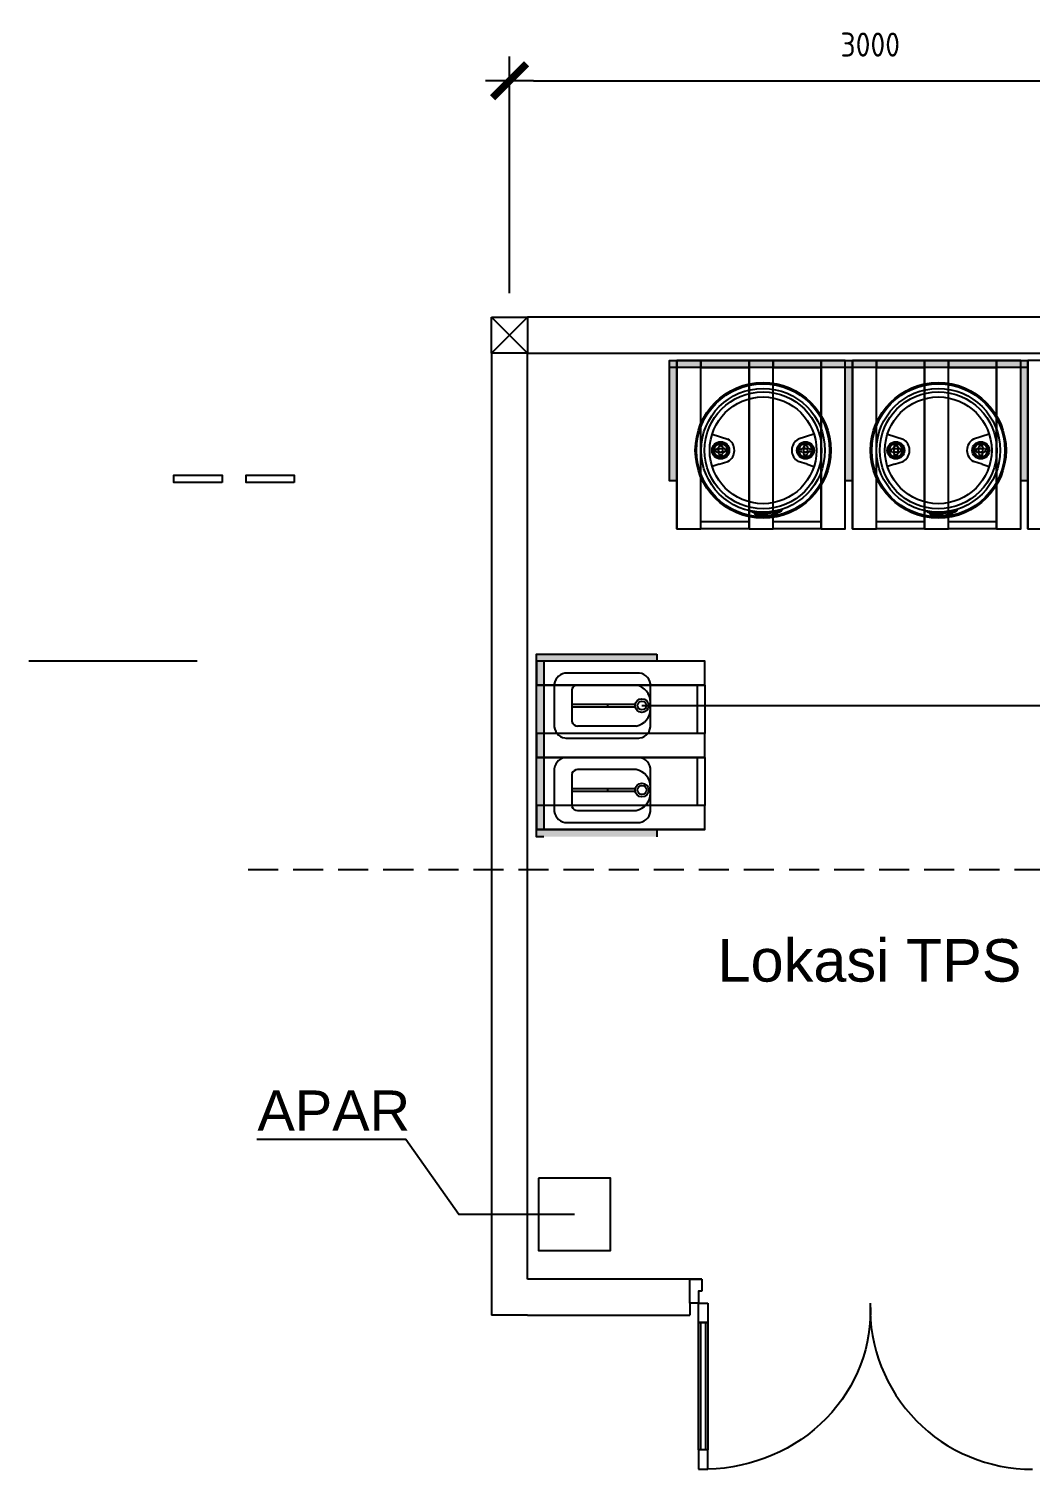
# Model space of a CAD drawing. Header units: millimetres. Extents: x 19989 to 114677, y -6335 to 49043.
# Drawn here: x 78284 to 82449, y -5512 to 477 of the extents above; entities that cross this region are included whole.
import ezdxf

# ---------------------------------------------------------------- set-up
doc = ezdxf.new("R2010")
doc.units = ezdxf.units.MM
doc.header["$MEASUREMENT"] = 0
doc.linetypes.add('( Hidden )', pattern=[0.375, 0.25, -0.125])
doc.layers.get('Defpoints').update_dxf_attribs({"lineweight": 0})
for name, color, linetype in [('A-DIM', 15, 'Continuous'), ('A-Door', 150, 'Continuous'), ('A-Glaz', 92, 'Continuous'), ('Edges', 7, 'Continuous')]:
    doc.layers.add(name, color=color, linetype=linetype)
doc.styles.add('ISO9', font='iso9.shx')
doc.styles.get("Standard").update_dxf_attribs({"font": 'arial.ttf'})
doc.dimstyles.new('DIM100', dxfattribs={"dimscale": 100, "dimtxt": 1, "dimasz": 1, "dimexe": 1, "dimexo": 1, "dimgap": 1, "dimtad": 1, "dimdec": 0, "dimzin": 0, "dimdsep": 46, "dimtxsty": 'ISO9', "dimblk1": 'TICK', "dimblk2": 'TICK', "dimsah": 1, "dimcen": 0.09, "dimclrd": 15, "dimclre": 15, "dimclrt": 1, "dimadec": 0, "dimazin": 0, "dimtfac": 1, "dimtdec": 0, "dimtofl": 0, "dimtmove": 2, "dimatfit": 3, "dimldrblk": 'TICK', "dimfxl": 1, "dimtolj": 1, "dimtzin": 0, "dimarcsym": 0})

# ---------------------------------------------------------------- blocks, each defined once
blk = doc.blocks.new('TICK')
at = {"color": 2}
blk.add_line((-1, 0), (1, 0), dxfattribs=at)
at = {"color": 2, "const_width": 0.3, "flags": 128}
blk.add_lwpolyline([(-0.707, -0.707), (0.707, 0.707)], dxfattribs=at)
blk = doc.blocks.new('*D13')
at = {"layer": 'A-DIM', "color": 15, "lineweight": -2, "transparency": 16777216}
for p, q in [((80283.6, -621.8), (80283.6, 361.4)), ((83283.6, -621.8), (83283.6, 361.4)), ((80383.6, 261.4), (83183.6, 261.4))]:
    blk.add_line(p, q, dxfattribs=at)
at = {"layer": 'Defpoints', "color": 0, "transparency": 16777216}
for p in [(83283.6, 261.4), (80283.6, -721.8), (83283.6, -721.8)]:
    blk.add_point(p, dxfattribs=at)
at = {"layer": 'A-DIM', "color": 15, "lineweight": -2, "transparency": 16777216, "xscale": 100, "yscale": 100, "zscale": 100, "rotation": 180}
blk.add_blockref('TICK', (80283.6, 261.4), dxfattribs=at)
at = {"layer": 'A-DIM', "color": 15, "lineweight": -2, "transparency": 16777216, "xscale": 100, "yscale": 100, "zscale": 100}
blk.add_blockref('TICK', (83283.6, 261.4), dxfattribs=at)
at = {"layer": 'A-DIM', "color": 1, "transparency": 16777216, "insert": (81783.6, 411.4), "char_height": 100, "attachment_point": 5, "style": 'ISO9'}
blk.add_mtext('\\A1;3000', dxfattribs=at)
blk = doc.blocks.new('plasticwaterdrumplan')
at = {"layer": 'Edges'}
for p, q in [((19.15, 3.55), (22, 2.66)), ((37.52, 3.55), (34.66, 2.66)), ((19.8, 0.65), (19.83, 0.88)), ((19.83, 0.42), (19.8, 0.65)), ((19.83, 0.88), (19.88, 1)), ((19.88, 0.3), (19.83, 0.42)), ((19.88, 1), (20.09, 0.86)), ((19.88, 0.3), (20.09, 0.44)), ((20.09, 0.86), (20.13, 0.97)), ((20.13, 0.33), (20.09, 0.44)), ((20.13, 0.97), (20.23, 1.1)), ((20.23, 0.2), (20.13, 0.33)), ((20.23, 1.1), (20.36, 1.2)), ((20.36, 0.1), (20.23, 0.2)), ((20.33, 1.45), (20.45, 1.5)), ((20.33, 1.45), (20.47, 1.24)), ((20.33, -0.15), (20.47, 0.06)), ((20.36, 1.2), (20.47, 1.24)), ((20.47, 0.06), (20.36, 0.1)), ((20.45, 1.5), (20.68, 1.53)), ((20.68, 1.53), (20.91, 1.5)), ((20.68, 1.01), (20.77, 1)), ((21.03, 1.45), (20.89, 1.24)), ((20.89, 1.24), (21, 1.2)), ((21, 0.1), (20.89, 0.06)), ((21.03, -0.15), (20.89, 0.06)), ((20.91, 1.5), (21.03, 1.45)), ((21, 1.2), (21.13, 1.1)), ((21.13, 0.2), (21, 0.1)), ((21.13, 1.1), (21.23, 0.97)), ((21.23, 0.33), (21.13, 0.2)), ((21.23, 0.97), (21.27, 0.86)), ((21.27, 0.44), (21.23, 0.33)), ((21.48, 1), (21.27, 0.86)), ((21.48, 0.3), (21.27, 0.44)), ((21.48, 1), (21.53, 0.88)), ((21.53, 0.42), (21.48, 0.3)), ((21.53, 0.88), (21.56, 0.65)), ((21.56, 0.65), (21.53, 0.42)), ((35.13, 0.88), (35.1, 0.65)), ((35.1, 0.65), (35.13, 0.42)), ((35.19, 1), (35.13, 0.88)), ((35.13, 0.42), (35.19, 0.3)), ((35.19, 1), (35.39, 0.86)), ((35.19, 0.3), (35.39, 0.44)), ((35.44, 0.97), (35.39, 0.86)), ((35.39, 0.44), (35.44, 0.33)), ((35.54, 1.1), (35.44, 0.97)), ((35.44, 0.33), (35.54, 0.2)), ((35.67, 1.2), (35.54, 1.1)), ((35.54, 0.2), (35.67, 0.1)), ((35.76, 1.5), (35.63, 1.45)), ((35.63, 1.45), (35.78, 1.24)), ((35.63, -0.15), (35.78, 0.06)), ((35.78, 1.24), (35.67, 1.2)), ((35.67, 0.1), (35.78, 0.06)), ((35.99, 1.53), (35.76, 1.5)), ((35.99, 1.01), (35.89, 1)), ((36.22, 1.5), (35.99, 1.53)), ((36.34, 1.45), (36.2, 1.24)), ((36.3, 1.2), (36.2, 1.24)), ((36.2, 0.06), (36.3, 0.1)), ((36.34, -0.15), (36.2, 0.06)), ((36.34, 1.45), (36.22, 1.5)), ((36.44, 1.1), (36.3, 1.2)), ((36.3, 0.1), (36.44, 0.2)), ((36.54, 0.97), (36.44, 1.1)), ((36.44, 0.2), (36.54, 0.33)), ((36.58, 0.86), (36.54, 0.97)), ((36.54, 0.33), (36.58, 0.44)), ((36.79, 1), (36.58, 0.86)), ((36.79, 0.3), (36.58, 0.44)), ((36.84, 0.88), (36.79, 1)), ((36.79, 0.3), (36.84, 0.42)), ((36.87, 0.65), (36.84, 0.88)), ((36.84, 0.42), (36.87, 0.65)), ((20.41, -1.85), (19.15, -2.26)), ((20.45, -0.2), (20.33, -0.15)), ((20.41, -1.85), (22, -1.35)), ((20.68, -0.23), (20.45, -0.2)), ((20.91, -0.2), (20.68, -0.23)), ((21.03, -0.15), (20.91, -0.2)), ((36.26, -1.85), (34.66, -1.35)), ((35.63, -0.15), (35.76, -0.2)), ((35.76, -0.2), (35.99, -0.23)), ((35.99, -0.23), (36.22, -0.2)), ((36.22, -0.2), (36.34, -0.15)), ((36.26, -1.85), (37.52, -2.26)), ((25.72, -10.23), (26.59, -10.46)), ((25.73, -10.21), (26.78, -10.49)), ((30.76, -10.36), (30.28, -10.5)), ((30.76, -10.37), (30.28, -10.51)), ((30.76, -10.37), (30.28, -10.5)), ((30.76, -10.37), (30.28, -10.51)), ((30.29, -10.52), (30.76, -10.38)), ((30.76, -10.38), (30.29, -10.51)), ((30.76, -10.36), (31.23, -10.22)), ((30.76, -10.38), (31.3, -10.22)), ((31.23, -10.22), (30.76, -10.37)), ((31.23, -10.22), (30.76, -10.37)), ((31.24, -10.23), (30.76, -10.38)), ((31.23, -10.23), (30.76, -10.37)), ((31.26, -10.21), (31.23, -10.22)), ((31.26, -10.21), (31.23, -10.22)), ((31.27, -10.21), (31.23, -10.22)), ((31.27, -10.22), (31.23, -10.23)), ((31.27, -10.22), (31.24, -10.23)), ((31.26, -10.21), (31.3, -10.2)), ((31.3, -10.2), (31.26, -10.21)), ((31.3, -10.2), (31.27, -10.21)), ((31.3, -10.21), (31.27, -10.22)), ((31.3, -10.21), (31.27, -10.22)), ((31.3, -10.2), (31.33, -10.19)), ((31.33, -10.19), (31.3, -10.2)), ((31.33, -10.19), (31.3, -10.2)), ((31.34, -10.2), (31.3, -10.21)), ((31.33, -10.2), (31.3, -10.21)), ((31.3, -10.22), (31.34, -10.21)), ((31.36, -10.18), (31.33, -10.19)), ((31.37, -10.18), (31.33, -10.19)), ((31.37, -10.18), (31.33, -10.19)), ((31.37, -10.19), (31.33, -10.2)), ((31.33, -10.42), (31.4, -10.39)), ((31.34, -10.21), (31.4, -10.19)), ((31.37, -10.19), (31.34, -10.2)), ((31.4, -10.17), (31.36, -10.18)), ((31.4, -10.17), (31.37, -10.18)), ((31.4, -10.18), (31.37, -10.19)), ((31.4, -10.18), (31.37, -10.18)), ((31.4, -10.18), (31.37, -10.19)), ((31.41, -10.39), (31.37, -10.41)), ((31.4, -10.17), (31.43, -10.16)), ((31.43, -10.16), (31.4, -10.17)), ((31.44, -10.17), (31.4, -10.18)), ((31.43, -10.17), (31.4, -10.18)), ((31.43, -10.17), (31.4, -10.18)), ((31.4, -10.19), (31.44, -10.18)), ((31.4, -10.39), (31.44, -10.37)), ((31.45, -10.37), (31.41, -10.39)), ((31.44, -10.37), (31.41, -10.39)), ((31.42, -10.4), (31.46, -10.38)), ((31.45, -10.38), (31.42, -10.4)), ((31.45, -10.38), (31.42, -10.4)), ((31.47, -10.15), (31.43, -10.16)), ((31.47, -10.15), (31.43, -10.16)), ((31.47, -10.16), (31.43, -10.17)), ((31.47, -10.16), (31.43, -10.17)), ((31.44, -10.18), (31.5, -10.16)), ((31.47, -10.17), (31.44, -10.17)), ((31.44, -10.37), (31.51, -10.33)), ((31.48, -10.35), (31.44, -10.37)), ((31.48, -10.36), (31.45, -10.37)), ((31.49, -10.36), (31.45, -10.38)), ((31.49, -10.36), (31.45, -10.38)), ((31.46, -10.38), (31.49, -10.36)), ((31.5, -10.14), (31.47, -10.15)), ((31.5, -10.15), (31.47, -10.16)), ((31.5, -10.15), (31.47, -10.15)), ((31.5, -10.15), (31.47, -10.16)), ((31.5, -10.16), (31.47, -10.17)), ((31.51, -10.33), (31.48, -10.35)), ((31.52, -10.34), (31.48, -10.36)), ((31.53, -10.34), (31.49, -10.36)), ((31.52, -10.34), (31.49, -10.36)), ((31.52, -10.34), (31.49, -10.36)), ((31.5, -10.14), (31.53, -10.13)), ((31.54, -10.14), (31.5, -10.15)), ((31.54, -10.14), (31.5, -10.15)), ((31.53, -10.14), (31.5, -10.15)), ((31.5, -10.16), (31.54, -10.15)), ((31.54, -10.15), (31.5, -10.16)), ((31.51, -10.33), (31.54, -10.31)), ((31.55, -10.32), (31.51, -10.33)), ((31.56, -10.32), (31.52, -10.34)), ((31.55, -10.32), (31.52, -10.34)), ((31.56, -10.32), (31.52, -10.34)), ((31.57, -10.13), (31.53, -10.13)), ((31.57, -10.13), (31.53, -10.14)), ((31.56, -10.33), (31.53, -10.34)), ((31.57, -10.13), (31.54, -10.14)), ((31.57, -10.14), (31.54, -10.15)), ((31.57, -10.14), (31.54, -10.14)), ((31.54, -10.15), (31.59, -10.14)), ((31.54, -10.31), (31.61, -10.27)), ((31.59, -10.3), (31.55, -10.32)), ((31.58, -10.3), (31.55, -10.32)), ((31.59, -10.3), (31.56, -10.32)), ((31.59, -10.3), (31.56, -10.32)), ((31.56, -10.33), (31.6, -10.31)), ((31.6, -10.12), (31.57, -10.13)), ((31.6, -10.12), (31.57, -10.13)), ((31.6, -10.13), (31.57, -10.14)), ((31.6, -10.13), (31.57, -10.13)), ((31.59, -10.14), (31.57, -10.14)), ((31.61, -10.28), (31.58, -10.3)), ((31.6, -10.13), (31.59, -10.14)), ((31.59, -10.14), (31.6, -10.14)), ((31.61, -10.14), (31.59, -10.14)), ((31.59, -10.14), (31.59, -10.14)), ((31.62, -10.28), (31.59, -10.3)), ((31.62, -10.28), (31.59, -10.3)), ((31.63, -10.29), (31.59, -10.3)), ((31.6, -10.12), (31.63, -10.13)), ((31.63, -10.13), (31.6, -10.12)), ((31.6, -10.12), (31.6, -10.12)), ((31.62, -10.13), (31.6, -10.12)), ((31.6, -10.12), (31.6, -10.13)), ((31.62, -10.13), (31.6, -10.13)), ((31.62, -10.13), (31.6, -10.13)), ((31.6, -10.13), (31.6, -10.13)), ((31.6, -10.14), (31.62, -10.15)), ((31.63, -10.29), (31.6, -10.31)), ((31.63, -10.15), (31.61, -10.14)), ((31.61, -10.27), (31.66, -10.24)), ((31.65, -10.26), (31.61, -10.28)), ((31.64, -10.14), (31.62, -10.13)), ((31.64, -10.14), (31.62, -10.13)), ((31.62, -10.13), (31.62, -10.13)), ((31.65, -10.14), (31.62, -10.13)), ((31.62, -10.13), (31.62, -10.13)), ((31.62, -10.13), (31.63, -10.13)), ((31.62, -10.15), (31.64, -10.16)), ((31.65, -10.26), (31.62, -10.28)), ((31.66, -10.26), (31.62, -10.28)), ((31.65, -10.13), (31.63, -10.13)), ((31.63, -10.13), (31.63, -10.13)), ((31.65, -10.14), (31.63, -10.13)), ((31.65, -10.16), (31.63, -10.15)), ((31.66, -10.27), (31.63, -10.29)), ((31.66, -10.27), (31.63, -10.29)), ((31.66, -10.15), (31.64, -10.14)), ((31.65, -10.14), (31.64, -10.14)), ((31.64, -10.14), (31.64, -10.14)), ((31.65, -10.15), (31.64, -10.14)), ((31.64, -10.16), (31.65, -10.17)), ((31.67, -10.15), (31.65, -10.13)), ((31.65, -10.14), (31.65, -10.13)), ((31.67, -10.15), (31.65, -10.14)), ((31.67, -10.15), (31.65, -10.14)), ((31.65, -10.14), (31.65, -10.14)), ((31.67, -10.17), (31.65, -10.15)), ((31.66, -10.15), (31.65, -10.15)), ((31.66, -10.17), (31.65, -10.16)), ((31.65, -10.17), (31.66, -10.19)), ((31.67, -10.24), (31.65, -10.26)), ((31.68, -10.24), (31.65, -10.26)), ((31.67, -10.15), (31.66, -10.15)), ((31.68, -10.16), (31.66, -10.15)), ((31.67, -10.18), (31.66, -10.17)), ((31.66, -10.19), (31.67, -10.2)), ((31.67, -10.23), (31.66, -10.24)), ((31.66, -10.24), (31.67, -10.24)), ((31.66, -10.27), (31.7, -10.25)), ((31.69, -10.25), (31.66, -10.26)), ((31.69, -10.25), (31.66, -10.27)), ((31.7, -10.25), (31.66, -10.27)), ((31.67, -10.15), (31.69, -10.16)), ((31.67, -10.15), (31.67, -10.15)), ((31.68, -10.16), (31.67, -10.15)), ((31.67, -10.15), (31.67, -10.15)), ((31.68, -10.16), (31.67, -10.15)), ((31.67, -10.17), (31.68, -10.16)), ((31.68, -10.18), (31.67, -10.17)), ((31.68, -10.2), (31.67, -10.18)), ((31.67, -10.2), (31.67, -10.22)), ((31.67, -10.22), (31.67, -10.23)), ((31.67, -10.24), (31.68, -10.23)), ((31.67, -10.24), (31.68, -10.24)), ((31.68, -10.16), (31.69, -10.16)), ((31.7, -10.18), (31.68, -10.16)), ((31.68, -10.16), (31.68, -10.16)), ((31.68, -10.16), (31.68, -10.16)), ((31.69, -10.18), (31.68, -10.16)), ((31.69, -10.18), (31.68, -10.16)), ((31.69, -10.2), (31.68, -10.18)), ((31.69, -10.18), (31.68, -10.18)), ((31.68, -10.21), (31.68, -10.2)), ((31.68, -10.23), (31.68, -10.21)), ((31.68, -10.24), (31.69, -10.23)), ((31.68, -10.24), (31.69, -10.25)), ((31.7, -10.17), (31.69, -10.16)), ((31.69, -10.19), (31.69, -10.18)), ((31.7, -10.19), (31.69, -10.18)), ((31.69, -10.18), (31.69, -10.18)), ((31.7, -10.18), (31.69, -10.18)), ((31.7, -10.19), (31.69, -10.19)), ((31.7, -10.21), (31.69, -10.19)), ((31.69, -10.19), (31.69, -10.2)), ((31.69, -10.21), (31.69, -10.2)), ((31.7, -10.21), (31.69, -10.21)), ((31.69, -10.23), (31.69, -10.21)), ((31.69, -10.23), (31.7, -10.21)), ((31.69, -10.25), (31.7, -10.23)), ((31.69, -10.25), (31.69, -10.23)), ((31.69, -10.23), (31.7, -10.23)), ((31.69, -10.23), (31.69, -10.23)), ((31.69, -10.25), (31.7, -10.25)), ((31.69, -10.25), (31.69, -10.25)), ((31.7, -10.19), (31.7, -10.17)), ((31.7, -10.18), (31.7, -10.17)), ((31.7, -10.19), (31.7, -10.18)), ((31.7, -10.19), (31.71, -10.21)), ((31.7, -10.19), (31.7, -10.19)), ((31.7, -10.21), (31.7, -10.19)), ((31.7, -10.21), (31.7, -10.19)), ((31.7, -10.19), (31.7, -10.19)), ((31.71, -10.21), (31.7, -10.23)), ((31.7, -10.21), (31.71, -10.21)), ((31.7, -10.23), (31.7, -10.21)), ((31.7, -10.21), (31.7, -10.21)), ((31.7, -10.21), (31.7, -10.21)), ((31.7, -10.23), (31.7, -10.21)), ((31.7, -10.25), (31.7, -10.23)), ((31.7, -10.23), (31.7, -10.23)), ((31.7, -10.25), (31.7, -10.23)), ((31.7, -10.23), (31.7, -10.23)), ((31.7, -10.25), (31.7, -10.25)), ((26.36, -10.41), (26.54, -10.46)), ((26.36, -10.43), (26.53, -10.48)), ((26.54, -10.46), (26.53, -10.48)), ((26.54, -10.46), (26.59, -10.47)), ((26.59, -10.46), (26.6, -10.46)), ((26.6, -10.48), (26.59, -10.47)), ((26.62, -10.47), (26.6, -10.46)), ((26.6, -10.46), (26.75, -10.5)), ((26.61, -10.48), (26.6, -10.48)), ((26.61, -10.48), (26.61, -10.49)), ((26.62, -10.5), (26.61, -10.49)), ((26.63, -10.48), (26.62, -10.47)), ((26.62, -10.47), (26.62, -10.47)), ((26.63, -10.5), (26.62, -10.5)), ((26.64, -10.49), (26.63, -10.48)), ((26.63, -10.51), (26.63, -10.5)), ((26.64, -10.52), (26.63, -10.51)), ((26.65, -10.5), (26.64, -10.49)), ((26.64, -10.49), (26.64, -10.49)), ((26.64, -10.53), (26.64, -10.52)), ((26.64, -10.54), (26.64, -10.53)), ((26.64, -10.57), (26.65, -10.54)), ((26.65, -10.54), (26.64, -10.54)), ((26.64, -10.59), (26.64, -10.57)), ((26.65, -10.61), (26.64, -10.59)), ((26.65, -10.51), (26.65, -10.5)), ((26.66, -10.52), (26.65, -10.51)), ((26.65, -10.51), (26.65, -10.51)), ((26.65, -10.54), (26.67, -10.53)), ((26.66, -10.53), (26.65, -10.55)), ((26.65, -10.55), (26.65, -10.54)), ((26.65, -10.55), (26.65, -10.55)), ((26.66, -10.64), (26.65, -10.61)), ((26.66, -10.53), (26.66, -10.52)), ((26.67, -10.56), (26.66, -10.57)), ((26.66, -10.57), (26.66, -10.59)), ((26.66, -10.59), (26.66, -10.6)), ((26.66, -10.6), (26.67, -10.62)), ((26.68, -10.66), (26.66, -10.64)), ((26.67, -10.53), (26.69, -10.51)), ((26.68, -10.54), (26.67, -10.56)), ((26.67, -10.62), (26.69, -10.64)), ((26.7, -10.53), (26.68, -10.54)), ((26.7, -10.67), (26.68, -10.66)), ((26.69, -10.51), (26.72, -10.5)), ((26.7, -10.56), (26.69, -10.59)), ((26.69, -10.59), (26.7, -10.63)), ((26.69, -10.64), (26.71, -10.65)), ((26.72, -10.53), (26.7, -10.53)), ((26.72, -10.54), (26.7, -10.56)), ((26.7, -10.63), (26.72, -10.65)), ((26.73, -10.68), (26.7, -10.67)), ((26.71, -10.65), (26.73, -10.66)), ((26.72, -10.5), (26.75, -10.5)), ((26.74, -10.52), (26.72, -10.53)), ((26.75, -10.53), (26.72, -10.54)), ((26.72, -10.65), (26.77, -10.66)), ((26.73, -10.66), (26.76, -10.67)), ((26.75, -10.69), (26.73, -10.68)), ((26.77, -10.53), (26.74, -10.52)), ((26.75, -10.5), (26.77, -10.5)), ((26.75, -10.5), (26.77, -10.51)), ((26.78, -10.54), (26.75, -10.53)), ((26.78, -10.69), (26.75, -10.69)), ((26.76, -10.67), (26.77, -10.66)), ((26.77, -10.5), (26.8, -10.51)), ((26.8, -10.51), (26.77, -10.51)), ((26.79, -10.54), (26.77, -10.53)), ((26.77, -10.66), (26.81, -10.68)), ((26.78, -10.49), (27.01, -10.56)), ((26.78, -10.49), (26.8, -10.51)), ((26.78, -10.54), (26.8, -10.55)), ((26.81, -10.68), (26.78, -10.69)), ((26.81, -10.55), (26.79, -10.54)), ((26.8, -10.51), (26.82, -10.53)), ((26.81, -10.55), (26.8, -10.55)), ((26.81, -10.55), (26.81, -10.55)), ((26.81, -10.55), (26.85, -10.56)), ((26.81, -10.68), (26.81, -10.68)), ((26.81, -10.68), (26.93, -10.71)), ((26.82, -10.53), (26.84, -10.55)), ((26.84, -10.55), (26.85, -10.56)), ((26.85, -10.56), (27.07, -10.63)), ((26.9, -10.77), (26.89, -10.83)), ((26.89, -10.83), (26.9, -10.77)), ((26.89, -10.83), (26.9, -10.88)), ((26.9, -10.88), (26.89, -10.83)), ((26.89, -10.83), (26.89, -10.83)), ((26.9, -10.83), (26.89, -10.83)), ((26.93, -10.72), (26.9, -10.77)), ((26.9, -10.77), (26.93, -10.72)), ((26.9, -10.77), (26.91, -10.77)), ((26.9, -10.83), (26.91, -10.77)), ((26.9, -10.77), (26.9, -10.77)), ((26.9, -10.83), (26.91, -10.78)), ((26.91, -10.88), (26.9, -10.83)), ((26.9, -10.88), (26.9, -10.83)), ((26.9, -10.83), (26.9, -10.83)), ((26.9, -10.88), (26.91, -10.93)), ((26.91, -10.88), (26.9, -10.88)), ((26.9, -10.88), (26.9, -10.88)), ((26.9, -10.88), (26.9, -10.88)), ((26.92, -10.93), (26.9, -10.88)), ((26.92, -10.93), (26.9, -10.88)), ((26.91, -10.78), (26.93, -10.73)), ((26.91, -10.77), (26.93, -10.73)), ((26.91, -10.77), (26.91, -10.78)), ((26.91, -10.83), (26.92, -10.78)), ((26.92, -10.78), (26.91, -10.83)), ((26.91, -10.83), (26.92, -10.88)), ((26.91, -10.88), (26.91, -10.83)), ((26.93, -10.93), (26.91, -10.88)), ((26.92, -10.93), (26.91, -10.88)), ((26.91, -10.93), (26.95, -10.98)), ((26.92, -10.93), (26.91, -10.93)), ((26.92, -10.78), (26.94, -10.73)), ((26.94, -10.73), (26.92, -10.78)), ((26.92, -10.88), (26.93, -10.93)), ((26.92, -10.93), (26.92, -10.93)), ((26.92, -10.93), (26.92, -10.93)), ((26.95, -10.98), (26.92, -10.93)), ((26.95, -10.97), (26.92, -10.93)), ((26.95, -10.98), (26.92, -10.93)), ((26.93, -10.71), (26.93, -10.72)), ((26.93, -10.72), (26.94, -10.71)), ((26.94, -10.71), (26.93, -10.71)), ((26.93, -10.73), (26.94, -10.72)), ((26.93, -10.73), (26.94, -10.72)), ((26.93, -10.73), (26.93, -10.72)), ((26.93, -10.72), (26.93, -10.72)), ((26.93, -10.73), (26.93, -10.73)), ((26.93, -10.93), (26.96, -10.97)), ((26.96, -10.97), (26.93, -10.93)), ((26.94, -10.72), (26.94, -10.71)), ((26.95, -10.72), (26.94, -10.73)), ((26.94, -10.73), (26.95, -10.72)), ((26.95, -10.72), (26.94, -10.72)), ((26.94, -10.72), (26.94, -10.72)), ((27.05, -10.75), (26.95, -10.72)), ((26.95, -10.72), (26.95, -10.72)), ((26.99, -11.01), (26.95, -10.97)), ((26.95, -10.98), (26.95, -10.97)), ((26.95, -10.98), (26.99, -11.02)), ((26.99, -11.01), (26.95, -10.98)), ((26.99, -11.01), (26.95, -10.98)), ((26.95, -10.98), (26.95, -10.98)), ((26.95, -10.98), (26.95, -10.98)), ((26.96, -10.97), (27, -11)), ((27, -11), (26.96, -10.97)), ((26.99, -11.01), (26.99, -11.01)), ((26.99, -11.01), (26.99, -11.01)), ((26.99, -11.01), (26.99, -11.02)), ((27.04, -11.03), (26.99, -11.01)), ((27.04, -11.03), (26.99, -11.01)), ((27.04, -11.04), (26.99, -11.01)), ((26.99, -11.02), (27.04, -11.04)), ((27.02, -10.78), (27, -10.85)), ((27, -10.85), (27.02, -10.91)), ((27, -11), (27.04, -11.02)), ((27.04, -11.03), (27, -11)), ((27.05, -10.75), (27.02, -10.78)), ((27.02, -10.91), (27.07, -10.96)), ((27.04, -11.02), (27.32, -11.11)), ((27.32, -11.13), (27.04, -11.03)), ((27.32, -11.12), (27.04, -11.03)), ((27.32, -11.12), (27.04, -11.03)), ((27.31, -11.13), (27.04, -11.04)), ((27.04, -11.04), (27.04, -11.04)), ((27.31, -11.13), (27.04, -11.04)), ((27.26, -10.81), (27.05, -10.75)), ((27.07, -10.63), (27.11, -10.63)), ((27.08, -10.63), (27.07, -10.63)), ((27.07, -10.96), (27.13, -10.98)), ((27.08, -10.63), (27.11, -10.63)), ((27.09, -10.64), (27.08, -10.63)), ((27.09, -10.64), (27.11, -10.63)), ((27.1, -10.64), (27.09, -10.64)), ((27.1, -10.64), (27.11, -10.64)), ((27.11, -10.64), (27.1, -10.64)), ((27.17, -10.64), (27.11, -10.63)), ((27.11, -10.63), (27.11, -10.63)), ((27.11, -10.63), (27.11, -10.63)), ((27.11, -10.63), (27.17, -10.64)), ((27.11, -10.63), (27.17, -10.64)), ((27.11, -10.64), (27.11, -10.63)), ((27.11, -10.64), (27.11, -10.64)), ((27.11, -10.64), (27.17, -10.65)), ((27.11, -10.64), (27.17, -10.65)), ((27.15, -10.65), (27.11, -10.64)), ((27.13, -10.98), (27.2, -10.96)), ((27.17, -10.66), (27.15, -10.65)), ((28.04, -10.93), (27.15, -10.65)), ((27.44, -10.69), (27.17, -10.64)), ((27.44, -10.68), (27.17, -10.64)), ((27.44, -10.68), (27.17, -10.64)), ((27.43, -10.7), (27.17, -10.65)), ((27.44, -10.69), (27.17, -10.65)), ((27.17, -10.66), (27.43, -10.7)), ((27.2, -10.96), (27.25, -10.91)), ((27.25, -10.91), (27.27, -10.85)), ((27.27, -10.85), (27.26, -10.81)), ((28, -11.04), (27.26, -10.81)), ((27.31, -11.13), (27.6, -11.21)), ((27.6, -11.2), (27.31, -11.13)), ((27.32, -11.11), (27.6, -11.19)), ((27.6, -11.19), (27.32, -11.12)), ((27.6, -11.2), (27.32, -11.12)), ((27.6, -11.2), (27.32, -11.13)), ((27.43, -10.7), (27.7, -10.74)), ((27.7, -10.73), (27.43, -10.7)), ((27.44, -10.68), (27.71, -10.72)), ((27.71, -10.72), (27.44, -10.68)), ((27.71, -10.73), (27.44, -10.69)), ((27.71, -10.72), (27.44, -10.69)), ((27.6, -11.19), (27.89, -11.24)), ((27.88, -11.25), (27.6, -11.19)), ((27.88, -11.25), (27.6, -11.2)), ((27.88, -11.25), (27.6, -11.2)), ((27.88, -11.26), (27.6, -11.2)), ((27.88, -11.26), (27.6, -11.21)), ((27.98, -10.76), (27.7, -10.73)), ((27.7, -10.74), (27.98, -10.76)), ((27.71, -10.72), (27.98, -10.74)), ((27.98, -10.75), (27.71, -10.72)), ((27.98, -10.75), (27.71, -10.72)), ((27.98, -10.75), (27.71, -10.73)), ((28.17, -11.28), (27.88, -11.25)), ((28.17, -11.29), (27.88, -11.25)), ((28.17, -11.28), (27.88, -11.25)), ((28.17, -11.29), (27.88, -11.26)), ((28.17, -11.29), (27.88, -11.26)), ((27.89, -11.24), (28.17, -11.27)), ((28.25, -10.76), (27.98, -10.74)), ((28.25, -10.77), (27.98, -10.75)), ((28.25, -10.77), (27.98, -10.75)), ((28.25, -10.76), (27.98, -10.75)), ((28.25, -10.78), (27.98, -10.76)), ((27.98, -10.76), (28.25, -10.78)), ((28.04, -11.11), (28, -11.04)), ((28.01, -11.04), (28, -11.04)), ((28.01, -11.04), (28.04, -11.1)), ((28.02, -11.05), (28.01, -11.04)), ((28.02, -11.05), (28.04, -11.1)), ((28.02, -11.05), (28.05, -11.09)), ((28.02, -11.05), (28.02, -11.05)), ((28.03, -11.05), (28.02, -11.05)), ((28.05, -11.09), (28.03, -11.05)), ((28.03, -11.05), (28.05, -11.09)), ((28.03, -11.05), (28.05, -11.09)), ((28.03, -11.05), (28.03, -11.05)), ((28.03, -11.05), (28.03, -11.05)), ((28.03, -11.05), (28.07, -11.06)), ((28.04, -10.93), (28.09, -10.9)), ((28.05, -10.93), (28.04, -10.93)), ((28.05, -11.09), (28.04, -11.1)), ((28.04, -11.1), (28.04, -11.1)), ((28.04, -11.1), (28.13, -11.12)), ((28.04, -11.1), (28.12, -11.12)), ((28.13, -11.13), (28.04, -11.11)), ((28.1, -10.9), (28.05, -10.93)), ((28.1, -10.91), (28.05, -10.93)), ((28.05, -10.93), (28.05, -10.93)), ((28.06, -10.93), (28.05, -10.93)), ((28.12, -11.11), (28.05, -11.09)), ((28.05, -11.09), (28.05, -11.09)), ((28.05, -11.09), (28.05, -11.09)), ((28.05, -11.09), (28.12, -11.12)), ((28.05, -11.09), (28.12, -11.11)), ((28.1, -10.91), (28.06, -10.93)), ((28.1, -10.91), (28.06, -10.94)), ((28.06, -10.94), (28.1, -10.92)), ((28.06, -10.94), (28.06, -10.93)), ((28.06, -10.94), (28.11, -10.95)), ((28.06, -10.94), (28.06, -10.94)), ((28.08, -11.07), (28.07, -11.06)), ((28.08, -11.07), (28.09, -11.07)), ((28.09, -10.9), (28.18, -10.92)), ((28.09, -11.07), (28.1, -11.07)), ((28.09, -11.07), (28.09, -11.07)), ((28.09, -11.07), (28.09, -11.07)), ((28.18, -10.92), (28.1, -10.9)), ((28.1, -10.91), (28.1, -10.9)), ((28.18, -10.93), (28.1, -10.91)), ((28.17, -10.93), (28.1, -10.91)), ((28.1, -10.91), (28.1, -10.91)), ((28.17, -10.93), (28.1, -10.91)), ((28.1, -10.91), (28.1, -10.91)), ((28.1, -10.92), (28.1, -10.91)), ((28.1, -10.92), (28.17, -10.94)), ((28.1, -11.07), (28.1, -11.07)), ((28.1, -11.07), (28.1, -11.07)), ((28.11, -11.07), (28.1, -11.07)), ((28.11, -10.95), (28.11, -10.95)), ((28.11, -10.95), (28.11, -10.95)), ((28.14, -10.96), (28.11, -10.95)), ((28.11, -10.95), (28.11, -10.95)), ((28.11, -10.95), (28.11, -10.95)), ((28.11, -11.07), (28.14, -11.07)), ((28.19, -11.07), (28.12, -11.11)), ((28.12, -11.11), (28.19, -11.07)), ((28.12, -11.12), (28.2, -11.08)), ((28.12, -11.12), (28.19, -11.08)), ((28.12, -11.12), (28.12, -11.11)), ((28.12, -11.11), (28.12, -11.11)), ((28.13, -11.12), (28.12, -11.12)), ((28.12, -11.12), (28.12, -11.12)), ((28.13, -11.12), (28.2, -11.08)), ((28.2, -11.09), (28.13, -11.13)), ((28.17, -10.99), (28.14, -10.96)), ((28.14, -11.07), (28.16, -11.05)), ((28.16, -11.05), (28.17, -11.02)), ((28.18, -10.93), (28.17, -10.93)), ((28.17, -10.93), (28.17, -10.93)), ((28.17, -10.93), (28.17, -10.94)), ((28.21, -11), (28.17, -10.93)), ((28.21, -11), (28.17, -10.93)), ((28.17, -10.94), (28.21, -11)), ((28.17, -11.02), (28.17, -10.99)), ((28.17, -11.27), (28.46, -11.29)), ((28.46, -11.29), (28.17, -11.28)), ((28.46, -11.3), (28.17, -11.28)), ((28.17, -11.29), (28.46, -11.31)), ((28.46, -11.3), (28.17, -11.29)), ((28.46, -11.3), (28.17, -11.29)), ((28.18, -10.92), (28.18, -10.93)), ((28.22, -11), (28.18, -10.92)), ((28.18, -10.92), (28.23, -11)), ((28.22, -11), (28.18, -10.93)), ((28.21, -11), (28.19, -11.07)), ((28.19, -11.08), (28.21, -11)), ((28.19, -11.07), (28.21, -11)), ((28.19, -11.08), (28.19, -11.07)), ((28.19, -11.07), (28.19, -11.07)), ((28.2, -11.08), (28.19, -11.08)), ((28.23, -11), (28.2, -11.09)), ((28.2, -11.08), (28.22, -11)), ((28.2, -11.08), (28.22, -11)), ((28.2, -11.08), (28.2, -11.08)), ((28.21, -11), (28.22, -11)), ((28.21, -11), (28.21, -11)), ((28.21, -11), (28.21, -11)), ((28.22, -11), (28.22, -11)), ((28.25, -10.76), (28.52, -10.77)), ((28.52, -10.77), (28.25, -10.76)), ((28.52, -10.78), (28.25, -10.77)), ((28.52, -10.78), (28.25, -10.77)), ((28.25, -10.78), (28.52, -10.79)), ((28.52, -10.79), (28.25, -10.78)), ((28.43, -10.93), (29.05, -10.92)), ((28.44, -11.17), (28.43, -10.93)), ((28.43, -10.93), (28.44, -10.94)), ((29.04, -10.93), (28.44, -10.94)), ((29.04, -10.93), (28.44, -10.94)), ((28.44, -10.94), (28.44, -11.16)), ((28.44, -10.94), (28.45, -11.16)), ((28.44, -10.94), (28.45, -10.95)), ((28.44, -10.94), (28.44, -10.94)), ((29.04, -11.15), (28.44, -11.16)), ((28.44, -11.16), (28.44, -11.17)), ((28.45, -11.16), (28.44, -11.16)), ((28.44, -11.17), (29.05, -11.16)), ((28.45, -10.95), (29.03, -10.94)), ((29.03, -10.94), (28.45, -10.95)), ((29.03, -10.94), (28.45, -10.95)), ((28.46, -11.15), (28.45, -10.95)), ((28.45, -10.95), (28.45, -11.15)), ((28.45, -10.95), (28.45, -10.95)), ((28.45, -10.95), (28.45, -10.95)), ((28.45, -10.95), (28.45, -11.15)), ((29.03, -11.14), (28.45, -11.15)), ((28.45, -11.15), (28.45, -11.15)), ((28.45, -11.15), (28.45, -11.16)), ((28.46, -11.15), (28.45, -11.15)), ((29.04, -11.15), (28.45, -11.16)), ((29.03, -11.15), (28.45, -11.15)), ((29.03, -11.14), (28.46, -11.15)), ((28.46, -11.29), (28.75, -11.28)), ((28.75, -11.29), (28.46, -11.29)), ((28.75, -11.29), (28.46, -11.3)), ((28.76, -11.29), (28.46, -11.3)), ((28.76, -11.3), (28.46, -11.3)), ((28.76, -11.3), (28.46, -11.31)), ((28.52, -10.77), (28.79, -10.77)), ((28.79, -10.77), (28.52, -10.77)), ((28.79, -10.78), (28.52, -10.78)), ((28.79, -10.78), (28.52, -10.78)), ((28.52, -10.79), (28.79, -10.79)), ((28.79, -10.79), (28.52, -10.79)), ((28.75, -11.28), (29.04, -11.25)), ((29.04, -11.26), (28.75, -11.29)), ((29.04, -11.26), (28.75, -11.29)), ((29.05, -11.27), (28.76, -11.3)), ((29.05, -11.27), (28.76, -11.29)), ((29.05, -11.27), (28.76, -11.3)), ((29.06, -10.76), (28.79, -10.77)), ((29.06, -10.76), (28.79, -10.77)), ((29.06, -10.77), (28.79, -10.78)), ((29.06, -10.77), (28.79, -10.78)), ((29.06, -10.78), (28.79, -10.79)), ((28.79, -10.79), (29.06, -10.78)), ((29.03, -10.94), (29.04, -10.93)), ((29.03, -10.94), (29.03, -11.14)), ((29.03, -11.15), (29.03, -10.94)), ((29.03, -11.14), (29.03, -10.94)), ((29.03, -10.94), (29.03, -10.94)), ((29.03, -10.94), (29.03, -10.94)), ((29.03, -11.15), (29.03, -11.14)), ((29.03, -11.14), (29.03, -11.14)), ((29.04, -11.15), (29.03, -11.15)), ((29.04, -10.93), (29.05, -10.92)), ((29.04, -11.15), (29.04, -10.93)), ((29.04, -11.15), (29.04, -10.93)), ((29.04, -10.93), (29.04, -10.93)), ((29.05, -11.16), (29.04, -11.15)), ((29.04, -11.15), (29.04, -11.15)), ((29.04, -11.25), (29.33, -11.21)), ((29.33, -11.21), (29.04, -11.26)), ((29.33, -11.22), (29.04, -11.26)), ((29.05, -10.92), (29.05, -11.16)), ((29.33, -11.22), (29.05, -11.27)), ((29.33, -11.22), (29.05, -11.27)), ((29.05, -11.27), (29.33, -11.23)), ((29.06, -10.76), (29.33, -10.74)), ((29.33, -10.75), (29.06, -10.77)), ((29.33, -10.75), (29.06, -10.76)), ((29.06, -10.78), (29.33, -10.76)), ((29.33, -10.76), (29.06, -10.78)), ((29.33, -10.76), (29.06, -10.77)), ((29.81, -10.63), (29.33, -10.75)), ((29.8, -10.63), (29.33, -10.75)), ((29.8, -10.63), (29.33, -10.74)), ((29.81, -10.64), (29.33, -10.75)), ((29.33, -10.75), (29.33, -10.74)), ((29.33, -10.75), (29.33, -10.75)), ((29.33, -10.75), (29.33, -10.75)), ((29.33, -10.75), (29.34, -10.76)), ((29.33, -10.75), (29.33, -10.76)), ((29.33, -10.76), (29.33, -10.76)), ((29.33, -10.76), (29.34, -10.76)), ((29.33, -10.77), (29.34, -10.76)), ((29.33, -10.76), (29.33, -10.76)), ((29.33, -10.76), (29.33, -10.76)), ((29.33, -10.76), (29.34, -10.76)), ((29.33, -10.76), (29.33, -10.76)), ((29.33, -10.76), (29.33, -10.77)), ((29.33, -10.76), (29.33, -10.76)), ((29.83, -11.05), (29.33, -11.22)), ((29.33, -11.21), (29.83, -11.05)), ((29.83, -11.06), (29.33, -11.22)), ((29.83, -11.06), (29.33, -11.22)), ((29.84, -11.06), (29.33, -11.23)), ((29.84, -11.07), (29.33, -11.23)), ((29.33, -11.21), (29.33, -11.21)), ((29.33, -11.21), (29.33, -11.21)), ((29.33, -11.21), (29.33, -11.21)), ((29.33, -11.21), (29.33, -11.21)), ((29.33, -11.21), (29.33, -11.21)), ((29.33, -11.21), (29.33, -11.21)), ((29.33, -11.21), (29.33, -11.21)), ((29.33, -11.21), (29.33, -11.22)), ((29.33, -11.22), (29.33, -11.23)), ((29.33, -11.22), (29.33, -11.22)), ((29.33, -11.22), (29.33, -11.22)), ((29.33, -11.22), (29.33, -11.22)), ((29.33, -11.22), (29.33, -11.22)), ((29.33, -11.23), (29.33, -11.23)), ((29.81, -10.64), (29.34, -10.76)), ((29.34, -10.76), (29.81, -10.65)), ((29.34, -10.76), (29.34, -10.76)), ((30.28, -10.5), (29.8, -10.63)), ((30.28, -10.5), (29.8, -10.63)), ((30.28, -10.51), (29.81, -10.63)), ((30.28, -10.51), (29.81, -10.64)), ((30.29, -10.51), (29.81, -10.64)), ((29.81, -10.65), (30.29, -10.52)), ((30.32, -10.87), (29.83, -11.05)), ((29.83, -11.05), (30.32, -10.87)), ((30.32, -10.88), (29.83, -11.06)), ((30.33, -10.88), (29.83, -11.06)), ((30.33, -10.88), (29.84, -11.07)), ((30.33, -10.88), (29.84, -11.06)), ((30.32, -10.87), (30.8, -10.67)), ((30.8, -10.67), (30.32, -10.87)), ((30.8, -10.68), (30.32, -10.88)), ((30.81, -10.68), (30.33, -10.88)), ((30.81, -10.68), (30.33, -10.88)), ((30.33, -10.88), (30.81, -10.69)), ((30.8, -10.67), (31.26, -10.46)), ((31.27, -10.46), (30.8, -10.67)), ((31.27, -10.46), (30.8, -10.68)), ((31.28, -10.47), (30.81, -10.69)), ((31.27, -10.47), (30.81, -10.68)), ((31.28, -10.47), (30.81, -10.68)), ((31.26, -10.46), (31.33, -10.42)), ((31.3, -10.44), (31.27, -10.46)), ((31.31, -10.45), (31.27, -10.46)), ((31.31, -10.45), (31.27, -10.47)), ((31.31, -10.45), (31.28, -10.47)), ((31.31, -10.45), (31.28, -10.47)), ((31.34, -10.43), (31.3, -10.44)), ((31.34, -10.43), (31.31, -10.45)), ((31.35, -10.43), (31.31, -10.45)), ((31.35, -10.43), (31.31, -10.45)), ((31.31, -10.45), (31.35, -10.44)), ((31.38, -10.41), (31.34, -10.43)), ((31.37, -10.41), (31.34, -10.43)), ((31.38, -10.41), (31.35, -10.43)), ((31.35, -10.44), (31.39, -10.42)), ((31.38, -10.42), (31.35, -10.43)), ((31.41, -10.39), (31.38, -10.41)), ((31.42, -10.4), (31.38, -10.42)), ((31.42, -10.4), (31.38, -10.41)), ((31.42, -10.4), (31.39, -10.42))]:
    blk.add_line(p, q, dxfattribs=at)
for centre, radius in [((28.33, 0.65), 12.22), ((28.33, 0.65), 12), ((28.33, 0.65), 11.16), ((28.33, 0.65), 10.55), ((28.33, 0.65), 9.63), ((20.68, 0.65), 1.55), ((20.68, 0.65), 1.39), ((20.68, 0.65), 1.33), ((20.68, 0.65), 1.2), ((20.68, 0.65), 0.36), ((35.99, 0.65), 1.55), ((35.99, 0.65), 1.39), ((35.99, 0.65), 1.33), ((35.99, 0.65), 1.2), ((35.99, 0.65), 0.36)]:
    blk.add_circle(centre, radius, dxfattribs=at)
for centre, start, end in [((20.85, 0.65), 299.8169, 60.1831), ((35.81, 0.65), 119.8169, 240.1831)]:
    blk.add_arc(centre, 2.31, start, end, dxfattribs=at)

msp = doc.modelspace()

# ---------------------------------------------------------------- hatches: boundary and pattern name
h = msp.add_hatch(color=256)
h.dxf.hatch_style = 1
h.paths.add_polyline_path([(80979.3, -901.8), (80949.3, -901.8), (80949.3, -1401.8), (80979.3, -1401.8)])
h.paths.add_polyline_path([(81709.3, -901.8), (81679.3, -901.8), (81679.3, -1401.8), (81709.3, -1401.8)])
h = msp.add_hatch(color=256)
h.dxf.hatch_style = 1
h.paths.add_polyline_path([(82439.3, -931.8), (82439.3, -901.8), (80949.3, -901.8), (80949.3, -931.8)])
h = msp.add_hatch(color=256)
h.dxf.hatch_style = 1
h.paths.add_polyline_path([(81709.3, -901.8), (81679.3, -901.8), (81679.3, -1401.8), (81709.3, -1401.8)])
h.paths.add_polyline_path([(82439.3, -901.8), (82409.3, -901.8), (82409.3, -1401.8), (82439.3, -1401.8)])
h = msp.add_hatch(color=256)
h.dxf.hatch_style = 1
h.paths.add_polyline_path([(80425.3, -2152.5), (80895.3, -2152.5), (80895.3, -2137.5), (80895.3, -2122.5), (80395.3, -2122.5), (80395.3, -2152.5), (80395.3, -2882.5), (80425.3, -2882.5), (80895.3, -2882.5), (80895.3, -2852.5), (80425.3, -2852.5)])

# ---------------------------------------------------------------- linework, layer by layer
msp.add_line((81033.6, -4821.8), (81033.6, -4871.8))
at = {"color": 5}
for points in [[(80208.6, -721.8), (80358.6, -721.8), (80358.6, -871.8), (80208.6, -871.8), (80208.6, -721.8)], [(80208.6, -871.8), (80358.6, -721.8)], [(80208.6, -721.8), (80358.6, -871.8)]]:
    msp.add_lwpolyline(points, dxfattribs=at)
for points in [[(80358.6, -871.8), (83208.6, -871.8), (83208.6, -721.8), (80358.6, -721.8), (80358.6, -871.8)], [(80208.6, -871.8), (80208.6, -4721.8)], [(80358.6, -4721.8), (80358.6, -871.8), (80208.6, -871.8)], [(80949.3, -901.8), (80979.3, -901.8), (80979.3, -1401.8), (80949.3, -1401.8), (80949.3, -901.8)], [(80949.3, -931.8), (80949.3, -901.8), (82439.3, -901.8), (82439.3, -931.8), (80949.3, -931.8)], [(80979.3, -1601.8), (80979.3, -901.8)], [(81079.3, -901.8), (80979.3, -901.8), (80979.3, -1601.8), (81079.3, -1601.8), (81079.3, -901.8)], [(81079.3, -901.8), (81079.3, -931.8), (81279.3, -931.8), (81279.3, -901.8), (81079.3, -901.8)], [(81079.3, -1601.8), (81079.3, -901.8)], [(81079.3, -931.8), (81279.3, -931.8)], [(81279.3, -1601.8), (81279.3, -901.8)], [(81379.3, -901.8), (81279.3, -901.8), (81279.3, -1601.8), (81379.3, -1601.8), (81379.3, -901.8)], [(81379.3, -901.8), (81379.3, -931.8), (81579.3, -931.8), (81579.3, -901.8), (81379.3, -901.8)], [(81379.3, -1601.8), (81379.3, -901.8)], [(81379.3, -931.8), (81579.3, -931.8)], [(81579.3, -1601.8), (81579.3, -901.8)], [(81679.3, -901.8), (81579.3, -901.8), (81579.3, -1601.8), (81679.3, -1601.8), (81679.3, -901.8)], [(81679.3, -901.8), (81709.3, -901.8), (81709.3, -1401.8), (81679.3, -1401.8), (81679.3, -901.8)], [(81679.3, -1601.8), (81679.3, -901.8)], [(81709.3, -1601.8), (81709.3, -901.8)], [(81809.3, -901.8), (81709.3, -901.8), (81709.3, -1601.8), (81809.3, -1601.8), (81809.3, -901.8)], [(81809.3, -901.8), (81809.3, -931.8), (82009.3, -931.8), (82009.3, -901.8), (81809.3, -901.8)], [(81809.3, -1601.8), (81809.3, -901.8)], [(81809.3, -931.8), (82009.3, -931.8)], [(81809.3, -931.8), (82009.3, -931.8)], [(82009.3, -1601.8), (82009.3, -901.8)], [(82109.3, -901.8), (82009.3, -901.8), (82009.3, -1601.8), (82109.3, -1601.8), (82109.3, -901.8)], [(82109.3, -901.8), (82109.3, -931.8), (82309.3, -931.8), (82309.3, -901.8), (82109.3, -901.8)], [(82109.3, -1601.8), (82109.3, -901.8)], [(82109.3, -931.8), (82309.3, -931.8)], [(82109.3, -931.8), (82309.3, -931.8)], [(82309.3, -1601.8), (82309.3, -901.8)], [(82409.3, -901.8), (82309.3, -901.8), (82309.3, -1601.8), (82409.3, -1601.8), (82409.3, -901.8)], [(82409.3, -901.8), (82439.3, -901.8), (82439.3, -1401.8), (82409.3, -1401.8), (82409.3, -901.8)], [(82409.3, -1601.8), (82409.3, -901.8)], [(82439.3, -1601.8), (82439.3, -901.8)], [(82539.3, -901.8), (82439.3, -901.8), (82439.3, -1601.8), (82539.3, -1601.8), (82539.3, -901.8)], [(79087.3, -1408.9), (78887.3, -1408.9), (78887.3, -1378.9), (79087.3, -1378.9), (79087.3, -1408.9)], [(79387.3, -1408.9), (79187.3, -1408.9), (79187.3, -1378.9), (79387.3, -1378.9), (79387.3, -1408.9)], [(81279.3, -1601.8), (81079.3, -1601.8), (81079.3, -1571.8), (81279.3, -1571.8), (81279.3, -1601.8)], [(81579.3, -1601.8), (81379.3, -1601.8), (81379.3, -1571.8), (81579.3, -1571.8), (81579.3, -1601.8)], [(82009.3, -1601.8), (81809.3, -1601.8), (81809.3, -1571.8), (82009.3, -1571.8), (82009.3, -1601.8)], [(82309.3, -1601.8), (82109.3, -1601.8), (82109.3, -1571.8), (82309.3, -1571.8), (82309.3, -1601.8)], [(80834, -2336.7), (82861.6, -2336.7), (83513.9, -2336.7), (83961.4, -1765.4), (84781.3, -1765.4)], [(78983.7, -2152.5), (78283.7, -2152.5)], [(80395.3, -2152.5), (80395.3, -2122.5), (80895.3, -2122.5)], [(80395.3, -2152.5), (80395.3, -2122.5), (80895.3, -2122.5)], [(80395.3, -2122.5), (80425.3, -2122.5)], [(80425.3, -2882.5), (80395.3, -2882.5), (80395.3, -2122.5)], [(80395.3, -2852.5), (80395.3, -2152.5)], [(80395.3, -2252.5), (80395.3, -2152.5)], [(81095.3, -2152.5), (80395.3, -2152.5)], [(80395.3, -2152.5), (80395.3, -2252.5), (81095.3, -2252.5), (81095.3, -2152.5), (80395.3, -2152.5)], [(80425.3, -2152.5), (80425.3, -2852.5)], [(80895.3, -2122.5), (80895.3, -2137.5), (80895.3, -2152.5)], [(80895.3, -2137.5), (80895.3, -2152.5)], [(80823.5, -2201.7), (80518, -2201.7)], [(81095.3, -2252.5), (80395.3, -2252.5)], [(80469.5, -2247.9), (80469.5, -2425.6)], [(80542.6, -2268.6), (80542.6, -2404.9)], [(80810.1, -2251.7), (80565.7, -2251.7)], [(80869.5, -2425.6), (80869.5, -2250.1)], [(81095.3, -2252.5), (81095.3, -2452.5), (81065.3, -2452.5), (81065.3, -2252.5), (81095.3, -2252.5)], [(80805.9, -2331.7), (80542.6, -2331.7)], [(80692.2, -2341.7), (80692.2, -2331.7)], [(80542.6, -2341.7), (80805.9, -2341.7)], [(80395.3, -2552.5), (80395.3, -2452.5)], [(81095.3, -2452.5), (80395.3, -2452.5)], [(80395.3, -2452.5), (80395.3, -2552.5), (81095.3, -2552.5), (81095.3, -2452.5), (80395.3, -2452.5)], [(80565.7, -2421.7), (80810.1, -2421.7)], [(80518, -2471.7), (80820.9, -2471.7)], [(81095.3, -2552.5), (80395.3, -2552.5)], [(80823.5, -2553), (80518, -2553)], [(81095.3, -2552.5), (81095.3, -2752.5), (81065.3, -2752.5), (81065.3, -2552.5), (81095.3, -2552.5)], [(80469.5, -2599.2), (80469.5, -2776.9)], [(80542.6, -2619.9), (80542.6, -2756.2)], [(80810.1, -2603), (80565.7, -2603)], [(80869.5, -2776.9), (80869.5, -2601.4)], [(80805.9, -2683), (80542.6, -2683)], [(80542.6, -2693), (80805.9, -2693)], [(80692.2, -2693), (80692.2, -2683)], [(81095.3, -2752.5), (80395.3, -2752.5)], [(80395.3, -2752.5), (80395.3, -2852.5), (81095.3, -2852.5), (81095.3, -2752.5), (80395.3, -2752.5)], [(80565.7, -2773), (80810.1, -2773)], [(81095.3, -2852.5), (80395.3, -2852.5)], [(80518, -2823), (80820.9, -2823)], [(80895.3, -2852.5), (80895.3, -2882.5)], [(80553.7, -4452.2), (80072.9, -4452.2), (79851.5, -4141.7), (79232.5, -4141.7)], [(80403.7, -4302.2), (80403.7, -4602.2), (80703.7, -4602.2), (80703.7, -4302.2), (80403.7, -4302.2)], [(80208.6, -4708.5), (80208.6, -4871.8)], [(81083.6, -4721.8), (80358.6, -4721.8)], [(80358.6, -4871.8), (80208.6, -4871.8)], [(80358.6, -4871.8), (80208.6, -4871.8)], [(80358.6, -4871.8), (81033.6, -4871.8)]]:
    msp.add_lwpolyline(points)
at = {"color": 251, "linetype": '( Hidden )', "ltscale": 500, "true_color": 0x636466}
msp.add_lwpolyline([(79195.7, -3018.7), (84726.8, -3018.7)], dxfattribs=at)
for centre, radius in [((80834, -2336.7), 28.5), ((80834, -2336.7), 18.5), ((80834, -2688), 28.5), ((80834, -2688), 18.5)]:
    msp.add_circle(centre, radius)
for centre, radius, start, end in [((80520.9, -2253.4), 51.7, 86.81202, 173.91467), ((80817.8, -2253.1), 51.7, 356.63255, 83.7352), ((80566.2, -2276.7), 25, 88.85299, 161.08554), ((80796.4, -2323.5), 73.1, 359.84712, 79.1751), ((80796.4, -2350), 73.1, 280.8249, 0.15288), ((80520.9, -2420.1), 51.7, 186.08533, 273.18798), ((80566.2, -2396.8), 25, 198.91446, 271.14701), ((80818.1, -2420.1), 51.7, 266.81202, 353.91467), ((80520.9, -2604.7), 51.7, 86.81202, 173.91467), ((80817.8, -2604.4), 51.7, 356.63255, 83.7352), ((80566.2, -2628), 25, 88.85299, 161.08554), ((80796.4, -2674.8), 73.1, 359.84712, 79.1751), ((80796.4, -2701.3), 73.1, 280.8249, 0.15288), ((80520.9, -2771.4), 51.7, 186.08533, 273.18798), ((80566.2, -2748.1), 25, 198.91446, 271.14701), ((80818.1, -2771.4), 51.7, 266.81202, 353.91467)]:
    msp.add_arc(centre, radius, start, end)
at = {"layer": 'A-Door'}
for p, q in [((81033.6, -4721.8), (81083.6, -4721.8)), ((81033.6, -4821.8), (81033.6, -4721.8)), ((81083.6, -4721.8), (81083.6, -4771.8)), ((81068.6, -4781.8), (81068.6, -4821.8)), ((81068.6, -4821.8), (81033.6, -4821.8)), ((81068.6, -4821.8), (81108.6, -4821.8)), ((81068.6, -4901.8), (81068.6, -4821.8)), ((81108.6, -4821.8), (81108.6, -4901.8)), ((81068.6, -5431.8), (81068.6, -4901.8)), ((81108.6, -4901.8), (81068.6, -4901.8)), ((81068.6, -4901.8), (81108.6, -4901.8)), ((81078.6, -4901.8), (81098.6, -4901.8)), ((81108.6, -4901.8), (81108.6, -5431.8)), ((81108.6, -5431.8), (81068.6, -5431.8)), ((81108.6, -5431.8), (81068.6, -5431.8)), ((81068.6, -5431.8), (81068.6, -5511.8)), ((81098.6, -5431.8), (81078.6, -5431.8)), ((81108.6, -5511.8), (81108.6, -5431.8)), ((81068.6, -5511.8), (81108.6, -5511.8))]:
    msp.add_line(p, q, dxfattribs=at)
msp.add_lwpolyline([(81083.6, -4771.8), (81068.6, -4771.8), (81068.6, -4781.8)], dxfattribs=at)
msp.add_arc((82455.8, -4838.8), 673, 178.55619, 270.23427, dxfattribs=at)
at = {"layer": 'A-Door', "extrusion": (0, 0, -1)}
msp.add_ellipse((81107.5, -4872.9), major_axis=(666.9, 121.7), ratio=0.940794, start_param=0.11153, end_param=1.73917, dxfattribs=at)
at = {"layer": 'A-Glaz'}
for p, q in [((81078.6, -5431.8), (81078.6, -4901.8)), ((81098.6, -4901.8), (81098.6, -5431.8))]:
    msp.add_line(p, q, dxfattribs=at)

# ---------------------------------------------------------------- block references
at = {"xscale": 23.05147426977291, "yscale": 23.05147426977291, "zscale": 23.05147426977291}
for p in [(80684.7, -1290.6), (81413.6, -1290.6)]:
    msp.add_blockref('plasticwaterdrumplan', p, dxfattribs=at)

# ---------------------------------------------------------------- texts
at = {"color": 4}
for s, height, p in [('Lokasi TPS', 176.98, (81148.4, -3484.7)), ('APAR ', 166.95, (79234.7, -4104.1))]:
    msp.add_text(s, height=height, dxfattribs=at).set_placement(p)

# ---------------------------------------------------------------- dimensions: what is measured, and where the dimension line sits
at = {"layer": 'A-DIM'}
dim = msp.add_linear_dim(base=(83283.6, 261.4), p1=(80283.6, -721.8), p2=(83283.6, -721.8), dimstyle='DIM100', dxfattribs=at)
dim.commit()
dim.dimension.update_dxf_attribs({"geometry": '*D13', "text_midpoint": (81783.6, 411.4)})

doc.saveas('drawing.dxf')
